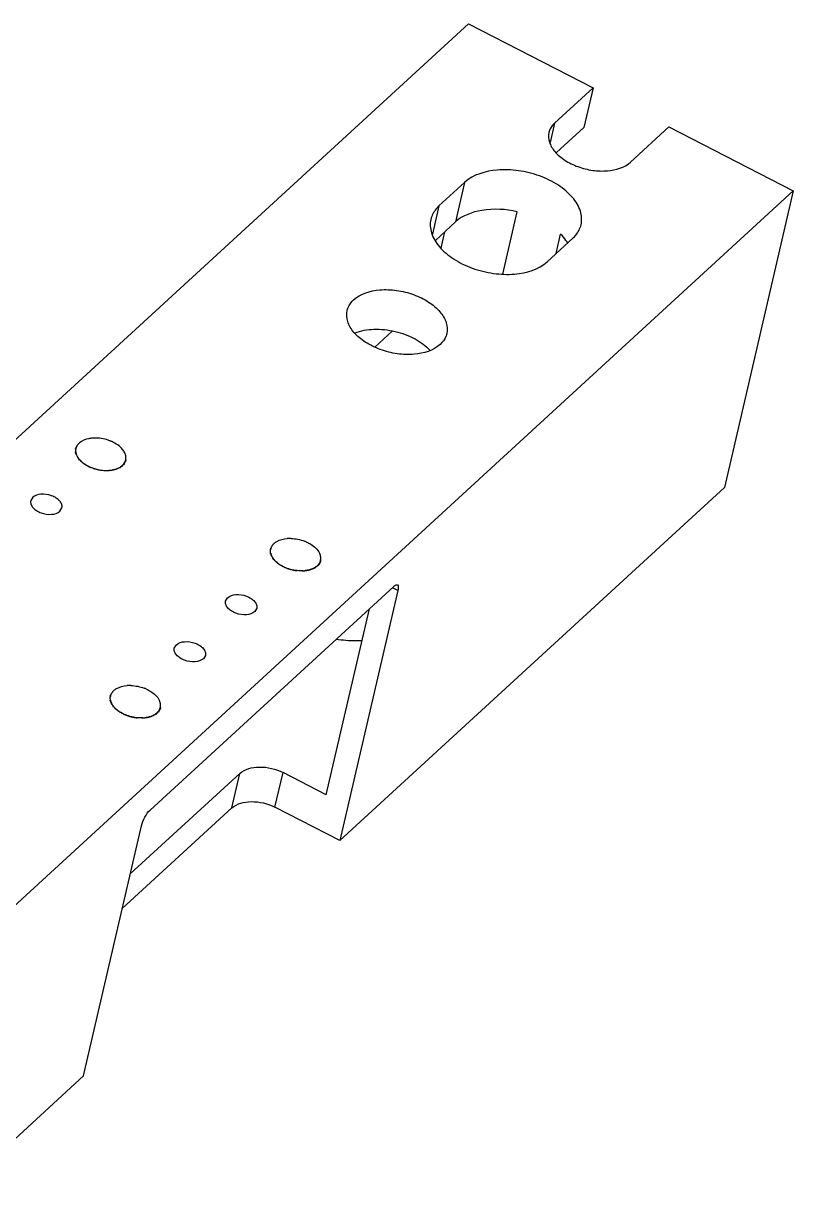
# Model space of a CAD drawing. Header units: millimetres. Extents: x 562 to 17351, y 2396 to 6995.
# Drawn here: x 9987 to 10047.2, y 3129.7 to 3222.2 of the extents above; entities that cross this region are included whole.
import ezdxf

# ---------------------------------------------------------------- set-up
doc = ezdxf.new("R2010")
doc.units = ezdxf.units.MM
doc.layers.add('02___PRT_ALL_AXES', color=7, linetype='Continuous')

msp = doc.modelspace()

# ---------------------------------------------------------------- linework, layer by layer
at = {"color": 7, "linetype": 'Continuous'}
for p, q in [((10021.768, 3222.2262), (9853.8259, 3068.0949)), ((10021.768, 3222.2262), (10031.5029, 3217.2104)), ((10031.5029, 3217.2104), (10028.4949, 3214.4498)), ((10031.5029, 3217.2104), (10030.7862, 3214.117)), ((10028.4949, 3214.4498), (10028.141, 3212.9221)), ((10030.7862, 3214.117), (10028.6308, 3212.1388)), ((10037.4284, 3214.1573), (10034.4205, 3211.3967)), ((10037.4284, 3214.1573), (10047.1633, 3209.1414)), ((10021.46, 3209.813), (10019.4547, 3207.9726)), ((10021.46, 3209.813), (10020.7433, 3206.7196)), ((10047.1633, 3209.1414), (9879.2211, 3055.01)), ((10047.1633, 3209.1414), (10041.7883, 3185.9408)), ((10019.4547, 3207.9726), (10018.943, 3205.7637)), ((10024.4495, 3202.6389), (10025.5802, 3207.5195)), ((10020.7433, 3206.7196), (10019.1691, 3205.2748)), ((10019.8889, 3205.9354), (10019.5974, 3204.6771)), ((10028.6121, 3204.2464), (10028.9662, 3205.7748)), ((10027.9198, 3203.611), (10029.9251, 3205.4514)), ((10014.4421, 3196.9402), (10015.7942, 3198.1811)), ((9991.0009, 3188.9647), (9991.0512, 3188.9627)), ((9991.0583, 3188.9988), (9991.0114, 3189.0181)), ((9991.0561, 3188.6764), (9991.0056, 3188.6881)), ((9991.018, 3188.6316), (9991.0645, 3188.6382)), ((9991.0687, 3188.6212), (9991.018, 3188.6316)), ((9991.0342, 3188.575), (9991.0797, 3188.5829)), ((9991.0851, 3188.5659), (9991.0342, 3188.575)), ((9991.2088, 3188.2379), (9991.2468, 3188.2538)), ((9991.2587, 3188.2373), (9991.2088, 3188.2379)), ((9991.2503, 3188.1832), (9991.2867, 3188.2004)), ((9991.2997, 3188.1841), (9991.2503, 3188.1832)), ((9991.2951, 3188.1292), (9991.3299, 3188.1476)), ((9991.3439, 3188.1315), (9991.2951, 3188.1292)), ((9994.9502, 3187.9334), (9994.8992, 3187.941)), ((9994.9063, 3187.956), (9994.9502, 3187.9334)), ((9994.972, 3187.9838), (9994.9211, 3187.9901)), ((9994.9271, 3188.0054), (9994.972, 3187.9838)), ((9994.9902, 3188.0353), (9994.9393, 3188.0402)), ((9994.9442, 3188.0558), (9994.9902, 3188.0353)), ((9995.0045, 3188.0878), (9994.9539, 3188.0912)), ((9994.9576, 3188.1071), (9995.0045, 3188.0878)), ((9991.629, 3187.8256), (9991.6531, 3187.8504)), ((9991.6723, 3187.8363), (9991.629, 3187.8256)), ((9991.6945, 3187.7793), (9991.7166, 3187.8051)), ((9991.7366, 3187.7914), (9991.6945, 3187.7793)), ((9991.7625, 3187.7345), (9991.7826, 3187.7611)), ((9991.8033, 3187.7479), (9991.7625, 3187.7345)), ((9992.2156, 3187.5011), (9992.2228, 3187.5318)), ((9992.247, 3187.5218), (9992.2156, 3187.5011)), ((9992.2972, 3187.4688), (9992.3022, 3187.5)), ((9992.3269, 3187.4906), (9992.2972, 3187.4688)), ((9992.3802, 3187.4386), (9992.383, 3187.4702)), ((9992.4081, 3187.4614), (9992.3802, 3187.4386)), ((9992.8977, 3187.3035), (9992.8872, 3187.3363)), ((9992.9135, 3187.3316), (9992.8977, 3187.3035)), ((9992.9856, 3187.289), (9992.973, 3187.3219)), ((9992.9994, 3187.3179), (9992.9856, 3187.289)), ((9993.0736, 3187.277), (9993.0588, 3187.3098)), ((9993.0852, 3187.3066), (9993.0736, 3187.277)), ((9993.5931, 3187.2565), (9993.5662, 3187.2876)), ((9993.5914, 3187.2888), (9993.5931, 3187.2565)), ((9993.6767, 3187.2617), (9993.6479, 3187.2923)), ((9993.6728, 3187.2942), (9993.6767, 3187.2617)), ((9993.7591, 3187.2694), (9993.7285, 3187.2994)), ((9993.753, 3187.3021), (9993.7591, 3187.2694)), ((9993.9194, 3187.2921), (9993.8853, 3187.3208)), ((9993.9089, 3187.3249), (9993.9194, 3187.2921)), ((9993.997, 3187.307), (9993.9613, 3187.335)), ((9993.9843, 3187.3398), (9993.997, 3187.307)), ((9994.0727, 3187.3243), (9994.0355, 3187.3515)), ((9994.0579, 3187.3571), (9994.0727, 3187.3243)), ((9994.1464, 3187.344), (9994.1077, 3187.3704)), ((9994.1295, 3187.3766), (9994.1464, 3187.344)), ((9994.2179, 3187.3659), (9994.1778, 3187.3914)), ((9994.1989, 3187.3984), (9994.2179, 3187.3659)), ((9994.2872, 3187.3901), (9994.2457, 3187.4147)), ((9994.2661, 3187.4223), (9994.2872, 3187.3901)), ((9994.354, 3187.4166), (9994.3113, 3187.4402)), ((9994.3309, 3187.4484), (9994.354, 3187.4166)), ((9994.4182, 3187.4452), (9994.3743, 3187.4678)), ((9994.3932, 3187.4767), (9994.4182, 3187.4452)), ((9994.4797, 3187.4759), (9994.4348, 3187.4974)), ((9994.4528, 3187.5069), (9994.4797, 3187.4759)), ((9994.5385, 3187.5086), (9994.4925, 3187.529)), ((9994.5097, 3187.5392), (9994.5385, 3187.5086)), ((9994.5943, 3187.5433), (9994.5474, 3187.5626)), ((9994.5637, 3187.5733), (9994.5943, 3187.5433)), ((9994.6471, 3187.58), (9994.5994, 3187.5981)), ((9994.6148, 3187.6094), (9994.6471, 3187.58)), ((9994.6968, 3187.6185), (9994.6484, 3187.6354)), ((9994.6628, 3187.6472), (9994.6968, 3187.6185)), ((9994.7433, 3187.6588), (9994.6942, 3187.6745)), ((9994.7077, 3187.6868), (9994.7433, 3187.6588)), ((9994.7865, 3187.7008), (9994.7368, 3187.7152)), ((9994.7493, 3187.728), (9994.7865, 3187.7008)), ((9994.8263, 3187.7444), (9994.7762, 3187.7575)), ((9994.7876, 3187.7708), (9994.8263, 3187.7444)), ((9994.8626, 3187.7896), (9994.8121, 3187.8013)), ((9994.8225, 3187.8151), (9994.8626, 3187.7896)), ((9994.8954, 3187.8362), (9994.8447, 3187.8466)), ((9994.854, 3187.8608), (9994.8954, 3187.8362)), ((9994.9246, 3187.8842), (9994.8737, 3187.8932)), ((9994.8819, 3187.9078), (9994.9246, 3187.8842)), ((10011.7091, 3158.3351), (10041.7883, 3185.9408)), ((10006.238, 3181.1138), (10006.2883, 3181.1118)), ((10006.2932, 3180.8255), (10006.2428, 3180.8372)), ((10006.2955, 3181.1479), (10006.2486, 3181.1672)), ((10006.2552, 3180.7807), (10006.3016, 3180.7873)), ((10006.3059, 3180.7703), (10006.2552, 3180.7807)), ((10006.2714, 3180.7241), (10006.3169, 3180.732)), ((10006.3223, 3180.715), (10006.2714, 3180.7241)), ((10006.446, 3180.387), (10006.4839, 3180.4029)), ((10006.4959, 3180.3864), (10006.446, 3180.387)), ((10006.4874, 3180.3323), (10006.5239, 3180.3495)), ((10006.5368, 3180.3332), (10006.4874, 3180.3323)), ((10006.5323, 3180.2783), (10006.5671, 3180.2967)), ((10006.581, 3180.2806), (10006.5323, 3180.2783)), ((10006.8662, 3179.9747), (10006.8902, 3179.9995)), ((10006.9095, 3179.9855), (10006.8662, 3179.9747)), ((10006.9317, 3179.9285), (10006.9537, 3179.9542)), ((10006.9738, 3179.9405), (10006.9317, 3179.9285)), ((10006.9997, 3179.8836), (10007.0197, 3179.9102)), ((10007.0405, 3179.897), (10006.9997, 3179.8836)), ((10007.4527, 3179.6502), (10007.4599, 3179.6809)), ((10007.4842, 3179.6709), (10007.4527, 3179.6502)), ((10007.5344, 3179.6179), (10007.5394, 3179.6491)), ((10007.5641, 3179.6397), (10007.5344, 3179.6179)), ((10007.6174, 3179.5877), (10007.6202, 3179.6193)), ((10007.6452, 3179.6105), (10007.6174, 3179.5877)), ((10009.6554, 3179.5943), (10009.6115, 3179.6169)), ((10009.6304, 3179.6258), (10009.6554, 3179.5943)), ((10009.7169, 3179.625), (10009.672, 3179.6465)), ((10009.69, 3179.656), (10009.7169, 3179.625)), ((10009.7756, 3179.6577), (10009.7297, 3179.6782)), ((10009.7469, 3179.6883), (10009.7756, 3179.6577)), ((10009.8315, 3179.6925), (10009.7846, 3179.7118)), ((10009.8009, 3179.7225), (10009.8315, 3179.6925)), ((10009.8843, 3179.7291), (10009.8366, 3179.7472)), ((10009.852, 3179.7585), (10009.8843, 3179.7291)), ((10009.934, 3179.7676), (10009.8856, 3179.7845)), ((10009.9, 3179.7964), (10009.934, 3179.7676)), ((10009.9805, 3179.8079), (10009.9314, 3179.8236)), ((10009.9448, 3179.8359), (10009.9805, 3179.8079)), ((10010.0236, 3179.8499), (10009.974, 3179.8643)), ((10009.9865, 3179.8771), (10010.0236, 3179.8499)), ((10010.0634, 3179.8935), (10010.0133, 3179.9066)), ((10010.0248, 3179.9199), (10010.0634, 3179.8935)), ((10010.0998, 3179.9387), (10010.0493, 3179.9504)), ((10010.0597, 3179.9642), (10010.0998, 3179.9387)), ((10010.1326, 3179.9853), (10010.0818, 3179.9957)), ((10010.0911, 3180.0099), (10010.1326, 3179.9853)), ((10010.1618, 3180.0333), (10010.1109, 3180.0423)), ((10010.1191, 3180.0569), (10010.1618, 3180.0333)), ((10010.1873, 3180.0825), (10010.1364, 3180.0902)), ((10010.1435, 3180.1051), (10010.1873, 3180.0825)), ((10010.2092, 3180.1329), (10010.1582, 3180.1392)), ((10010.1642, 3180.1545), (10010.2092, 3180.1329)), ((10010.2273, 3180.1844), (10010.1765, 3180.1893)), ((10010.1814, 3180.2049), (10010.2273, 3180.1844)), ((10010.2417, 3180.2369), (10010.1911, 3180.2403)), ((10010.1948, 3180.2562), (10010.2417, 3180.2369)), ((10008.1348, 3179.4526), (10008.1244, 3179.4854)), ((10008.1507, 3179.4807), (10008.1348, 3179.4526)), ((10008.2228, 3179.4382), (10008.2101, 3179.471)), ((10008.2365, 3179.467), (10008.2228, 3179.4382)), ((10008.3108, 3179.4262), (10008.296, 3179.4589)), ((10008.3224, 3179.4557), (10008.3108, 3179.4262)), ((10008.8303, 3179.4056), (10008.8033, 3179.4367)), ((10008.8286, 3179.4379), (10008.8303, 3179.4056)), ((10008.9139, 3179.4108), (10008.8851, 3179.4414)), ((10008.91, 3179.4433), (10008.9139, 3179.4108)), ((10008.9962, 3179.4185), (10008.9657, 3179.4485)), ((10008.9901, 3179.4512), (10008.9962, 3179.4185)), ((10009.1565, 3179.4412), (10009.1225, 3179.4699)), ((10009.146, 3179.474), (10009.1565, 3179.4412)), ((10009.2341, 3179.4561), (10009.1985, 3179.4841)), ((10009.2215, 3179.489), (10009.2341, 3179.4561)), ((10009.3099, 3179.4734), (10009.2727, 3179.5007)), ((10009.2951, 3179.5062), (10009.3099, 3179.4734)), ((10009.3836, 3179.4931), (10009.3449, 3179.5195)), ((10009.3667, 3179.5257), (10009.3836, 3179.4931)), ((10009.4551, 3179.515), (10009.415, 3179.5406)), ((10009.4361, 3179.5475), (10009.4551, 3179.515)), ((10009.5243, 3179.5393), (10009.4829, 3179.5638)), ((10009.5033, 3179.5714), (10009.5243, 3179.5393)), ((10009.5911, 3179.5657), (10009.5484, 3179.5893)), ((10009.5681, 3179.5975), (10009.5911, 3179.5657)), ((9996.8697, 3160.7307), (10015.9198, 3178.2143)), ((10016.242, 3177.901), (10011.7091, 3158.3351)), ((10016.242, 3177.901), (10015.8171, 3178.12)), ((10010.6431, 3161.9142), (10014.0143, 3176.4654)), ((9993.7051, 3169.6115), (9993.7553, 3169.6095)), ((9993.7625, 3169.6455), (9993.7156, 3169.6648)), ((9993.7602, 3169.3231), (9993.7098, 3169.3349)), ((9993.7222, 3169.2784), (9993.7686, 3169.2849)), ((9993.7729, 3169.268), (9993.7222, 3169.2784)), ((9993.7384, 3169.2217), (9993.7839, 3169.2297)), ((9993.7893, 3169.2127), (9993.7384, 3169.2217)), ((9993.913, 3168.8846), (9993.9509, 3168.9006)), ((9993.9629, 3168.8841), (9993.913, 3168.8846)), ((9993.9544, 3168.8299), (9993.9909, 3168.8471)), ((9994.0038, 3168.8308), (9993.9544, 3168.8299)), ((9993.9993, 3168.776), (9994.0341, 3168.7943)), ((9994.048, 3168.7783), (9993.9993, 3168.776)), ((9997.5581, 3168.5075), (9997.5996, 3168.4829)), ((9997.6288, 3168.5309), (9997.5779, 3168.54)), ((9997.5861, 3168.5545), (9997.6288, 3168.5309)), ((9997.6543, 3168.5802), (9997.6034, 3168.5878)), ((9997.6105, 3168.6028), (9997.6543, 3168.5802)), ((9997.6762, 3168.6306), (9997.6253, 3168.6368)), ((9997.6312, 3168.6521), (9997.6762, 3168.6306)), ((9997.6943, 3168.6821), (9997.6435, 3168.6869)), ((9997.6484, 3168.7025), (9997.6943, 3168.6821)), ((9997.7087, 3168.7346), (9997.6581, 3168.738)), ((9997.6618, 3168.7539), (9997.7087, 3168.7346)), ((9994.3332, 3168.4724), (9994.3572, 3168.4972)), ((9994.3765, 3168.4831), (9994.3332, 3168.4724)), ((9994.3987, 3168.4261), (9994.4208, 3168.4518)), ((9994.4408, 3168.4382), (9994.3987, 3168.4261)), ((9994.4667, 3168.3813), (9994.4867, 3168.4079)), ((9994.5075, 3168.3947), (9994.4667, 3168.3813)), ((9994.9197, 3168.1479), (9994.9269, 3168.1786)), ((9994.9512, 3168.1686), (9994.9197, 3168.1479)), ((9995.0014, 3168.1156), (9995.0064, 3168.1467)), ((9995.0311, 3168.1374), (9995.0014, 3168.1156)), ((9995.0844, 3168.0854), (9995.0872, 3168.1169)), ((9995.1122, 3168.1082), (9995.0844, 3168.0854)), ((9995.6018, 3167.9502), (9995.5914, 3167.9831)), ((9995.6177, 3167.9784), (9995.6018, 3167.9502)), ((9995.6898, 3167.9358), (9995.6771, 3167.9687)), ((9995.7035, 3167.9647), (9995.6898, 3167.9358)), ((9995.7778, 3167.9238), (9995.763, 3167.9566)), ((9995.7894, 3167.9533), (9995.7778, 3167.9238)), ((9996.2973, 3167.9033), (9996.2703, 3167.9343)), ((9996.2956, 3167.9355), (9996.2973, 3167.9033)), ((9996.3809, 3167.9085), (9996.3521, 3167.9391)), ((9996.377, 3167.941), (9996.3809, 3167.9085)), ((9996.4632, 3167.9162), (9996.4327, 3167.9462)), ((9996.4572, 3167.9488), (9996.4632, 3167.9162)), ((9996.6235, 3167.9388), (9996.5895, 3167.9676)), ((9996.613, 3167.9717), (9996.6235, 3167.9388)), ((9996.7011, 3167.9538), (9996.6655, 3167.9818)), ((9996.6885, 3167.9866), (9996.7011, 3167.9538)), ((9996.7769, 3167.9711), (9996.7397, 3167.9983)), ((9996.7621, 3168.0039), (9996.7769, 3167.9711)), ((9996.8506, 3167.9907), (9996.8119, 3168.0171)), ((9996.8337, 3168.0234), (9996.8506, 3167.9907)), ((9996.9221, 3168.0127), (9996.882, 3168.0382)), ((9996.9031, 3168.0451), (9996.9221, 3168.0127)), ((9996.9913, 3168.0369), (9996.9499, 3168.0615)), ((9996.9703, 3168.0691), (9996.9913, 3168.0369)), ((9997.0581, 3168.0633), (9997.0154, 3168.087)), ((9997.0351, 3168.0952), (9997.0581, 3168.0633)), ((9997.1224, 3168.0919), (9997.0785, 3168.1145)), ((9997.0974, 3168.1234), (9997.1224, 3168.0919)), ((9997.1839, 3168.1226), (9997.139, 3168.1442)), ((9997.157, 3168.1537), (9997.1839, 3168.1226)), ((9997.2427, 3168.1554), (9997.1967, 3168.1758)), ((9997.2139, 3168.1859), (9997.2427, 3168.1554)), ((9997.2985, 3168.1901), (9997.2516, 3168.2094)), ((9997.2679, 3168.2201), (9997.2985, 3168.1901)), ((9997.3513, 3168.2268), (9997.3036, 3168.2449)), ((9997.319, 3168.2562), (9997.3513, 3168.2268)), ((9997.401, 3168.2653), (9997.3526, 3168.2822)), ((9997.367, 3168.294), (9997.401, 3168.2653)), ((9997.4475, 3168.3056), (9997.3984, 3168.3212)), ((9997.4118, 3168.3336), (9997.4475, 3168.3056)), ((9997.4907, 3168.3476), (9997.441, 3168.362)), ((9997.4535, 3168.3748), (9997.4907, 3168.3476)), ((9997.5304, 3168.3912), (9997.4803, 3168.4043)), ((9997.4918, 3168.4176), (9997.5304, 3168.3912)), ((9997.5668, 3168.4363), (9997.5163, 3168.4481)), ((9997.5267, 3168.4619), (9997.5668, 3168.4363)), ((9997.5996, 3168.4829), (9997.5488, 3168.4934)), ((9995.3172, 3155.7335), (10003.8875, 3163.599)), ((10003.2604, 3160.8923), (10003.8875, 3163.599)), ((10006.63, 3160.9521), (10007.2571, 3163.6588)), ((10010.6431, 3161.9142), (10007.2571, 3163.6588)), ((9994.6901, 3153.0268), (10003.2604, 3160.8923)), ((10011.7091, 3158.3351), (10006.63, 3160.9521)), ((9991.6563, 3139.9314), (9996.1892, 3159.4973)), ((9921.4715, 3075.5183), (9991.6563, 3139.9314))]:
    msp.add_line(p, q, dxfattribs=at)
for centre, radius, start, end in [((9991.7811, 3188.8372), 0.7406, 167.399075, 170.24393), ((9991.9298, 3188.8484), 0.8905, 191.138804, 193.654798), ((9991.9787, 3188.8608), 0.941, 194.752079, 197.177298), ((9992.0337, 3188.8784), 0.9987, 198.23312, 200.563999), ((9992.0942, 3188.9017), 1.0636, 201.577314, 203.812467), ((9992.1596, 3188.9313), 1.1354, 204.783124, 206.923004), ((9992.2294, 3188.9674), 1.2139, 207.851589, 209.898131), ((9992.3027, 3189.0104), 1.2989, 210.785807, 212.742088), ((9992.3789, 3189.0602), 1.3899, 213.590453, 215.460383), ((9992.4571, 3189.1167), 1.4865, 216.271339, 218.0594), ((9992.5366, 3189.1799), 1.588, 218.835045, 220.546069), ((9992.6166, 3189.2492), 1.6938, 221.288613, 222.927614), ((9992.6962, 3189.3241), 1.8032, 223.639311, 225.211348), ((9992.7747, 3189.4042), 1.9153, 225.894446, 227.404528), ((9992.8513, 3189.4885), 2.0292, 228.061232, 229.514246), ((9994.1938, 3188.286), 0.7852, 331.202611, 333.938748), ((9994.2136, 3188.2765), 0.7632, 335.1671, 337.955513), ((9994.2273, 3188.2711), 0.7485, 339.203871, 342.028774), ((9994.2345, 3188.2688), 0.741, 343.289671, 346.133676), ((9994.2348, 3188.2687), 0.7406, 347.399075, 350.24393), ((9992.9254, 3189.5762), 2.144, 230.146696, 231.547362), ((9992.9963, 3189.6664), 2.2587, 232.157612, 233.510455), ((9993.0633, 3189.7579), 2.3722, 234.100469, 235.409805), ((9993.126, 3189.8499), 2.4835, 235.981451, 237.251379), ((9993.184, 3189.9409), 2.5914, 237.806431, 239.040842), ((9993.2369, 3190.03), 2.695, 239.580978, 240.78356), ((9993.2844, 3190.1158), 2.7931, 241.310374, 242.484625), ((9993.3264, 3190.1973), 2.8848, 242.999629, 244.148872), ((9993.3628, 3190.2732), 2.969, 244.653502, 245.780902), ((9993.3937, 3190.3426), 3.0449, 246.276529, 247.385111), ((9993.4191, 3190.4043), 3.1117, 247.873046, 248.965709), ((9993.4393, 3190.4575), 3.1686, 249.447214, 250.526752), ((9993.4546, 3190.5014), 3.2151, 251.003046, 252.072166), ((9993.4654, 3190.5351), 3.2505, 252.54443, 253.605769), ((9993.4721, 3190.5582), 3.2745, 254.075161, 255.131303), ((9993.4753, 3190.5701), 3.2868, 255.598958, 256.652453), ((9993.4754, 3190.5706), 3.2874, 257.119496, 258.172873), ((9993.4732, 3190.5596), 3.2761, 258.640425, 259.696217), ((9993.4692, 3190.537), 3.2532, 260.165401, 261.226152), ((9993.4641, 3190.503), 3.2188, 261.698104, 262.766396), ((9993.4586, 3190.4579), 3.1734, 263.242269, 264.320733), ((9993.4467, 3190.0869), 2.8019, 271.272555, 272.444362), ((9993.4513, 3189.9894), 2.7043, 272.970024, 274.169848), ((9993.4593, 3189.8866), 2.6012, 274.70869, 275.940012), ((9993.471, 3189.7797), 2.4936, 276.493618, 277.760109), ((9993.4865, 3189.6698), 2.3826, 278.330151, 279.635682), ((9993.5061, 3189.5581), 2.2692, 280.223924, 281.572575), ((9993.5297, 3189.446), 2.1546, 282.180877, 283.576944), ((9993.5573, 3189.3345), 2.0398, 284.20726, 285.655248), ((9993.5887, 3189.2248), 1.9257, 286.309626, 287.814239), ((9993.6237, 3189.1181), 1.8134, 288.49481, 290.060922), ((9993.662, 3189.0154), 1.7038, 290.769886, 292.402496), ((9993.7031, 3188.9175), 1.5976, 293.142098, 294.846265), ((9993.7465, 3188.8253), 1.4956, 295.618761, 297.399507), ((9993.7918, 3188.7394), 1.3986, 298.207114, 300.069294), ((9993.8382, 3188.6606), 1.3071, 300.914125, 302.862262), ((9993.8852, 3188.589), 1.2215, 303.746239, 305.784308), ((9993.932, 3188.5252), 1.1424, 306.709061, 308.840227), ((9993.9675, 3188.4814), 1.0859, 309.814239, 310.549037), ((9993.9831, 3188.4632), 1.0619, 310.546304, 312.037963), ((9994.0221, 3188.4209), 1.0044, 313.042657, 315.36473), ((9994.064, 3188.3802), 0.946, 316.416659, 318.833285), ((9994.1028, 3188.3469), 0.8949, 319.926811, 322.434642), ((9994.1378, 3188.3205), 0.851, 323.567776, 326.161021), ((9994.1683, 3188.3004), 0.8145, 327.33063, 330.000868), ((10007.0183, 3180.9863), 0.7406, 167.399075, 170.24393), ((10007.167, 3180.9975), 0.8905, 191.138804, 193.654798), ((10007.2159, 3181.0099), 0.941, 194.752079, 197.177298), ((10007.2709, 3181.0275), 0.9987, 198.23312, 200.563999), ((10007.3314, 3181.0508), 1.0636, 201.577314, 203.812467), ((10007.3968, 3181.0804), 1.1354, 204.783124, 206.923004), ((10007.4665, 3181.1166), 1.2139, 207.851589, 209.898131), ((10007.5399, 3181.1595), 1.2989, 210.785807, 212.742088), ((10007.6161, 3181.2093), 1.3899, 213.590453, 215.460383), ((10007.6943, 3181.2658), 1.4865, 216.271339, 218.0594), ((10007.7738, 3181.329), 1.588, 218.835045, 220.546069), ((10007.8537, 3181.3983), 1.6938, 221.288613, 222.927614), ((10007.9334, 3181.4732), 1.8032, 223.639311, 225.211348), ((10008.0119, 3181.5533), 1.9153, 225.894446, 227.404528), ((10008.0885, 3181.6376), 2.0292, 228.061232, 229.514246), ((10008.1626, 3181.7253), 2.144, 230.146696, 231.547362), ((10008.2334, 3181.8155), 2.2587, 232.157612, 233.510455), ((10008.3005, 3181.9071), 2.3722, 234.100469, 235.409805), ((10008.3632, 3181.999), 2.4835, 235.981451, 237.251379), ((10008.4212, 3182.09), 2.5914, 237.806431, 239.040842), ((10008.474, 3182.1791), 2.695, 239.580978, 240.78356), ((10008.5215, 3182.2649), 2.7931, 241.310374, 242.484625), ((10008.5635, 3182.3464), 2.8848, 242.999629, 244.148872), ((10008.6, 3182.4223), 2.969, 244.653502, 245.780902), ((10008.6308, 3182.4917), 3.0449, 246.276529, 247.385111), ((10008.6563, 3182.5534), 3.1117, 247.873046, 248.965709), ((10008.6765, 3182.6066), 3.1686, 249.447214, 250.526752), ((10008.6918, 3182.6505), 3.2151, 251.003046, 252.072166), ((10008.9402, 3181.0666), 1.5976, 293.142098, 294.846265), ((10008.9837, 3180.9744), 1.4956, 295.618761, 297.399507), ((10009.0289, 3180.8885), 1.3986, 298.207114, 300.069294), ((10009.0754, 3180.8097), 1.3071, 300.914125, 302.862262), ((10009.1223, 3180.7382), 1.2215, 303.746239, 305.784308), ((10009.1691, 3180.6743), 1.1424, 306.709061, 308.840227), ((10009.2047, 3180.6305), 1.0859, 309.814239, 310.549037), ((10009.2203, 3180.6123), 1.0619, 310.546304, 312.037963), ((10009.2593, 3180.57), 1.0044, 313.042657, 315.36473), ((10009.3012, 3180.5293), 0.946, 316.416659, 318.833285), ((10009.34, 3180.496), 0.8949, 319.926811, 322.434642), ((10009.375, 3180.4696), 0.851, 323.567776, 326.161021), ((10009.4055, 3180.4495), 0.8145, 327.33063, 330.000868), ((10009.431, 3180.4351), 0.7852, 331.202611, 333.938748), ((10009.4508, 3180.4256), 0.7632, 335.1671, 337.955513), ((10009.4645, 3180.4202), 0.7485, 339.203871, 342.028774), ((10009.4717, 3180.4179), 0.741, 343.289671, 346.133676), ((10009.472, 3180.4178), 0.7406, 347.399075, 350.24393), ((10008.7026, 3182.6842), 3.2505, 252.54443, 253.605769), ((10008.7093, 3182.7073), 3.2745, 254.075161, 255.131303), ((10008.7124, 3182.7192), 3.2868, 255.598958, 256.652453), ((10008.7126, 3182.7197), 3.2874, 257.119496, 258.172873), ((10008.7103, 3182.7087), 3.2761, 258.640425, 259.696217), ((10008.7064, 3182.6861), 3.2532, 260.165401, 261.226152), ((10008.7013, 3182.6521), 3.2188, 261.698104, 262.766396), ((10008.6958, 3182.607), 3.1734, 263.242269, 264.320733), ((10008.6838, 3182.236), 2.8019, 271.272555, 272.444362), ((10008.6885, 3182.1385), 2.7043, 272.970024, 274.169848), ((10008.6965, 3182.0357), 2.6012, 274.70869, 275.940012), ((10008.7081, 3181.9288), 2.4936, 276.493618, 277.760109), ((10008.7237, 3181.8189), 2.3826, 278.330151, 279.635682), ((10008.7433, 3181.7072), 2.2692, 280.223924, 281.572575), ((10008.7669, 3181.5951), 2.1546, 282.180877, 283.576944), ((10008.7944, 3181.4836), 2.0398, 284.20726, 285.655248), ((10008.8259, 3181.374), 1.9257, 286.309626, 287.814239), ((10008.8609, 3181.2672), 1.8134, 288.49481, 290.060922), ((10008.8991, 3181.1645), 1.7038, 290.769886, 292.402496), ((9994.4853, 3169.484), 0.7406, 167.399075, 170.24393), ((9994.634, 3169.4952), 0.8905, 191.138804, 193.654798), ((9994.6829, 3169.5076), 0.941, 194.752079, 197.177298), ((9994.7379, 3169.5252), 0.9987, 198.23312, 200.563999), ((9994.7984, 3169.5485), 1.0636, 201.577314, 203.812467), ((9994.8638, 3169.5781), 1.1354, 204.783124, 206.923004), ((9994.9335, 3169.6142), 1.2139, 207.851589, 209.898131), ((9995.0069, 3169.6571), 1.2989, 210.785807, 212.742088), ((9995.0831, 3169.7069), 1.3899, 213.590453, 215.460383), ((9995.1613, 3169.7635), 1.4865, 216.271339, 218.0594), ((9995.2408, 3169.8266), 1.588, 218.835045, 220.546069), ((9995.3208, 3169.8959), 1.6938, 221.288613, 222.927614), ((9995.4004, 3169.9709), 1.8032, 223.639311, 225.211348), ((9995.4789, 3170.0509), 1.9153, 225.894446, 227.404528), ((9995.5555, 3170.1352), 2.0292, 228.061232, 229.514246), ((9995.6296, 3170.2229), 2.144, 230.146696, 231.547362), ((9995.7004, 3170.3131), 2.2587, 232.157612, 233.510455), ((9996.8725, 3168.9472), 0.8145, 327.33063, 330.000868), ((9996.898, 3168.9328), 0.7852, 331.202611, 333.938748), ((9996.9178, 3168.9233), 0.7632, 335.1671, 337.955513), ((9996.9315, 3168.9179), 0.7485, 339.203871, 342.028774), ((9996.9387, 3168.9156), 0.741, 343.289671, 346.133676), ((9996.939, 3168.9155), 0.7406, 347.399075, 350.24393), ((9995.7675, 3170.4047), 2.3722, 234.100469, 235.409805), ((9995.8302, 3170.4966), 2.4835, 235.981451, 237.251379), ((9995.8882, 3170.5877), 2.5914, 237.806431, 239.040842), ((9995.941, 3170.6767), 2.695, 239.580978, 240.78356), ((9995.9885, 3170.7626), 2.7931, 241.310374, 242.484625), ((9996.0305, 3170.844), 2.8848, 242.999629, 244.148872), ((9996.067, 3170.92), 2.969, 244.653502, 245.780902), ((9996.0978, 3170.9894), 3.0449, 246.276529, 247.385111), ((9996.1233, 3171.0511), 3.1117, 247.873046, 248.965709), ((9996.1435, 3171.1043), 3.1686, 249.447214, 250.526752), ((9996.1588, 3171.1481), 3.2151, 251.003046, 252.072166), ((9996.1696, 3171.1819), 3.2505, 252.54443, 253.605769), ((9996.1763, 3171.2049), 3.2745, 254.075161, 255.131303), ((9996.1794, 3171.2169), 3.2868, 255.598958, 256.652453), ((9996.1796, 3171.2174), 3.2874, 257.119496, 258.172873), ((9996.1773, 3171.2064), 3.2761, 258.640425, 259.696217), ((9996.1734, 3171.1838), 3.2532, 260.165401, 261.226152), ((9996.1683, 3171.1498), 3.2188, 261.698104, 262.766396), ((9996.1628, 3171.1047), 3.1734, 263.242269, 264.320733), ((9996.1508, 3170.7336), 2.8019, 271.272555, 272.444362), ((9996.1555, 3170.6362), 2.7043, 272.970024, 274.169848), ((9996.1635, 3170.5334), 2.6012, 274.70869, 275.940012), ((9996.1751, 3170.4264), 2.4936, 276.493618, 277.760109), ((9996.1907, 3170.3165), 2.3826, 278.330151, 279.635682), ((9996.2103, 3170.2049), 2.2692, 280.223924, 281.572575), ((9996.2339, 3170.0927), 2.1546, 282.180877, 283.576944), ((9996.2614, 3169.9813), 2.0398, 284.20726, 285.655248), ((9996.2929, 3169.8716), 1.9257, 286.309626, 287.814239), ((9996.3279, 3169.7649), 1.8134, 288.49481, 290.060922), ((9996.3661, 3169.6621), 1.7038, 290.769886, 292.402496), ((9996.4072, 3169.5642), 1.5976, 293.142098, 294.846265), ((9996.4507, 3169.472), 1.4956, 295.618761, 297.399507), ((9996.4959, 3169.3862), 1.3986, 298.207114, 300.069294), ((9996.5424, 3169.3073), 1.3071, 300.914125, 302.862262), ((9996.5893, 3169.2358), 1.2215, 303.746239, 305.784308), ((9996.6361, 3169.172), 1.1424, 306.709061, 308.840227), ((9996.6717, 3169.1281), 1.0859, 309.814239, 310.549037), ((9996.6873, 3169.1099), 1.0619, 310.546304, 312.037963), ((9996.7263, 3169.0676), 1.0044, 313.042657, 315.36473), ((9996.7682, 3169.027), 0.946, 316.416659, 318.833285), ((9996.807, 3168.9937), 0.8949, 319.926811, 322.434642), ((9996.842, 3168.9673), 0.851, 323.567776, 326.161021)]:
    msp.add_arc(centre, radius, start, end, dxfattribs=at)
for points, knots in [([(10028.4949, 3214.4498), (10028.4387, 3214.3982), (10028.2379, 3214.1896), (10028.0961, 3213.921), (10028.048, 3213.7132)], [0, 0, 0, 0, 0.2635534, 1, 1, 1, 1]), ([(10028.048, 3213.7132), (10027.992, 3213.4713), (10028.035, 3212.9056), (10028.5142, 3212.1447), (10029.3023, 3211.4925), (10030.3193, 3211.0009), (10031.4636, 3210.719), (10032.8762, 3210.6627), (10033.9521, 3210.9668), (10034.4205, 3211.3967)], [0, 0, 0, 0, 0.0926703, 0.2002178, 0.3273767, 0.4699002, 0.6186224, 0.7627355, 1, 1, 1, 1]), ([(10030.5635, 3206.5037), (10030.6436, 3206.8493), (10030.5821, 3207.6574), (10029.8976, 3208.7445), (10028.7717, 3209.6762), (10027.3188, 3210.3785), (10025.6842, 3210.7811), (10023.6662, 3210.8615), (10022.1292, 3210.4271), (10021.46, 3209.813)], [0, 0, 0, 0, 0.0926728, 0.2002185, 0.3273771, 0.4699023, 0.618625, 0.7627364, 1, 1, 1, 1]), ([(10019.4547, 3207.9726), (10019.3743, 3207.8988), (10019.0873, 3207.6009), (10018.885, 3207.2171), (10018.8163, 3206.9203)], [0, 0, 0, 0, 0.2636991, 1, 1, 1, 1]), ([(10025.5802, 3207.5195), (10024.6771, 3207.719), (10022.9785, 3207.8282), (10021.2967, 3207.2275), (10020.7433, 3206.7196)], [0, 0, 0, 0, 0.5518144, 1, 1, 1, 1]), ([(10018.8163, 3206.9203), (10018.7362, 3206.5747), (10018.7977, 3205.7666), (10019.4822, 3204.6795), (10020.6081, 3203.7477), (10022.061, 3203.0455), (10023.6956, 3202.6429), (10025.7137, 3202.5625), (10027.2506, 3202.9968), (10027.9198, 3203.611)], [0, 0, 0, 0, 0.0926728, 0.2002185, 0.3273771, 0.4699023, 0.618625, 0.7627364, 1, 1, 1, 1]), ([(10029.9251, 3205.4514), (10030.0055, 3205.5251), (10030.2925, 3205.8231), (10030.4948, 3206.2069), (10030.5635, 3206.5037)], [0, 0, 0, 0, 0.2636991, 1, 1, 1, 1]), ([(10029.4966, 3205.1099), (10029.4606, 3205.1678), (10029.3031, 3205.404), (10029.1176, 3205.6212), (10028.9662, 3205.7748)], [0, 0, 0, 0, 0.2400781, 1, 1, 1, 1]), ([(10015.9198, 3178.2143), (10015.9462, 3178.2385), (10016.0207, 3178.3013), (10016.139, 3178.3605), (10016.1987, 3178.3299)], [0, 0, 0, 0, 0.3478604, 1, 1, 1, 1]), ([(10016.1987, 3178.3299), (10016.2463, 3178.3054), (10016.2942, 3178.1337), (10016.2636, 3177.9941), (10016.242, 3177.901)], [0, 0, 0, 0, 0.3592392, 1, 1, 1, 1]), ([(10003.8875, 3163.599), (10004.2768, 3163.9563), (10005.5307, 3164.2342), (10006.6901, 3163.951), (10007.2571, 3163.6588)], [0, 0, 0, 0, 0.4530683, 1, 1, 1, 1]), ([(10003.2604, 3160.8923), (10003.6497, 3161.2495), (10004.9036, 3161.5274), (10006.0631, 3161.2442), (10006.63, 3160.9521)], [0, 0, 0, 0, 0.4530683, 1, 1, 1, 1]), ([(9996.1892, 3159.4973), (9996.2445, 3159.7358), (9996.4368, 3160.1729), (9996.7013, 3160.5762), (9996.8697, 3160.7307)], [0, 0, 0, 0, 0.5171676, 1, 1, 1, 1])]:
    msp.add_open_spline(points, degree=3, knots=knots, dxfattribs=at)
at = {"layer": '02___PRT_ALL_AXES', "color": 7, "linetype": 'Continuous'}
for p, q in [((9987.6886, 3185.1873), (9987.529, 3184.9243)), ((9989.8049, 3184.0969), (9989.9645, 3184.36)), ((10002.7662, 3177.0734), (10002.9258, 3177.3365)), ((10005.2017, 3176.5091), (10005.042, 3176.2461)), ((9998.7556, 3173.3926), (9998.9152, 3173.6557)), ((10001.1911, 3172.8284), (10001.0315, 3172.5653))]:
    msp.add_line(p, q, dxfattribs=at)
for centre, radius, start, end in [((9992.571, 3186.9864), 2.8345, 88.139416, 94.359737), ((9991.7774, 3188.838), 0.7369, 166.953672, 169.873611), ((9991.7751, 3188.8385), 0.7345, 162.618725, 166.951884), ((9991.7838, 3188.8357), 0.7436, 158.583901, 162.608721), ((9991.8075, 3188.8262), 0.7692, 153.257998, 158.571244), ((9991.9925, 3188.6868), 1.0022, 132.540839, 134.286562), ((9992.0159, 3188.6613), 1.0368, 130.773504, 132.538422), ((9992.6048, 3186.723), 3.0888, 67.486361, 69.206455), ((9992.6254, 3186.7724), 3.0353, 65.801549, 67.486994), ((9991.9611, 3188.8564), 0.9228, 194.221505, 196.13763), ((9992.4322, 3189.0973), 1.4549, 215.122647, 217.974513), ((9992.5017, 3189.1513), 1.5429, 217.968207, 219.927072), ((9993.883, 3188.187), 1.1058, 22.722811, 25.944733), ((9993.9586, 3188.2185), 1.0239, 18.489572, 22.733532), ((9994.234, 3188.2696), 0.7416, 339.385514, 342.612151), ((9994.0194, 3188.2392), 0.9597, 16.14065, 18.467164), ((9994.0548, 3188.2495), 0.9228, 14.221505, 16.13763), ((9994.2408, 3188.2674), 0.7345, 342.618725, 346.951884), ((9994.0929, 3188.2589), 0.8836, 10.227, 14.232788), ((9994.2383, 3188.2679), 0.7371, 346.953904, 350.094434), ((9994.1339, 3188.2664), 0.8419, 6.270826, 10.223075), ((9994.2326, 3188.2689), 0.7429, 350.094563, 352.760505), ((9994.2077, 3188.2714), 0.7679, 352.813558, 2.243749), ((9994.1679, 3188.2702), 0.8077, 2.218181, 6.267879), ((9993.0436, 3189.7296), 2.3377, 233.367248, 235.424058), ((9993.1025, 3189.8149), 2.4413, 235.422505, 237.051373), ((9993.4541, 3189.9557), 2.6704, 273.023597, 274.708857), ((9993.4624, 3189.8547), 2.5691, 274.708994, 276.577482), ((9993.6367, 3189.08), 1.7731, 288.65159, 290.813927), ((9993.6722, 3188.9865), 1.6731, 290.813392, 293.342789), ((9993.9938, 3188.4515), 1.0461, 310.03823, 312.532108), ((10007.1463, 3180.9124), 0.8889, 140.173623, 144.012501), ((10007.1925, 3180.8733), 0.9495, 134.251678, 140.146153), ((10007.2297, 3180.836), 1.0022, 132.540839, 134.286562), ((10007.2531, 3180.8104), 1.0368, 130.773504, 132.538422), ((10007.8082, 3179.1355), 2.8345, 88.139416, 94.359737), ((10007.842, 3178.8721), 3.0888, 67.486361, 69.206455), ((10007.8625, 3178.9215), 3.0353, 65.801549, 67.486994), ((10007.0146, 3180.9871), 0.7369, 166.953672, 169.873611), ((10007.0123, 3180.9876), 0.7345, 162.618725, 166.951884), ((10007.1983, 3181.0055), 0.9228, 194.221505, 196.13763), ((10007.0209, 3180.9848), 0.7436, 158.583901, 162.608721), ((10007.0446, 3180.9753), 0.7692, 153.257998, 158.571244), ((10007.0785, 3180.9581), 0.8071, 147.92593, 153.250407), ((10007.1132, 3180.9365), 0.848, 144.014453, 147.932803), ((10009.1202, 3180.3361), 1.1058, 22.722811, 25.944733), ((10009.1958, 3180.3676), 1.0239, 18.489572, 22.733532), ((10009.2722, 3180.3932), 0.9434, 14.244447, 18.485662), ((10009.33, 3180.408), 0.8836, 10.227, 14.232788), ((10009.3711, 3180.4155), 0.8419, 6.270826, 10.223075), ((10007.676, 3181.2513), 1.4631, 215.128452, 218.457928), ((10007.7467, 3181.3069), 1.553, 218.442342, 219.923399), ((10008.2808, 3181.8787), 2.3377, 233.367248, 235.424058), ((10008.3396, 3181.964), 2.4413, 235.422505, 237.051373), ((10009.231, 3180.6006), 1.0461, 310.03823, 312.532108), ((10009.4712, 3180.4187), 0.7416, 339.385514, 342.612151), ((10009.478, 3180.4165), 0.7345, 342.618725, 346.951884), ((10009.4755, 3180.417), 0.7371, 346.953904, 350.094434), ((10009.4698, 3180.418), 0.7429, 350.094563, 352.760505), ((10009.4448, 3180.4205), 0.7679, 352.813558, 2.243749), ((10009.4051, 3180.4193), 0.8077, 2.218181, 6.267879), ((10008.6913, 3182.1048), 2.6704, 273.023597, 274.708857), ((10008.6996, 3182.0038), 2.5691, 274.708994, 276.577482), ((10008.8738, 3181.2291), 1.7731, 288.65159, 290.813927), ((10008.9094, 3181.1356), 1.6731, 290.813392, 293.342789), ((9995.2752, 3167.6332), 2.8345, 88.139416, 94.359737), ((9994.4816, 3169.4848), 0.7369, 166.953672, 169.873611), ((9994.4793, 3169.4853), 0.7345, 162.618725, 166.951884), ((9994.4879, 3169.4824), 0.7436, 158.583901, 162.608721), ((9994.5116, 3169.473), 0.7692, 153.257998, 158.571244), ((9994.5455, 3169.4558), 0.8071, 147.92593, 153.250407), ((9994.5802, 3169.4341), 0.848, 144.014453, 147.932803), ((9994.6133, 3169.4101), 0.8889, 140.173623, 144.012501), ((9994.6595, 3169.3709), 0.9495, 134.251678, 140.146153), ((9994.6967, 3169.3336), 1.0022, 132.540839, 134.286562), ((9994.7201, 3169.3081), 1.0368, 130.773504, 132.538422), ((9995.309, 3167.3698), 3.0888, 67.486361, 69.206455), ((9995.3295, 3167.4192), 3.0353, 65.801549, 67.486994), ((9994.6653, 3169.5032), 0.9228, 194.221505, 196.13763), ((9995.143, 3169.7489), 1.4631, 215.128452, 218.457928), ((9995.2137, 3169.8045), 1.553, 218.442342, 219.923399), ((9996.5872, 3168.8338), 1.1058, 22.722811, 25.944733), ((9996.6628, 3168.8652), 1.0239, 18.489572, 22.733532), ((9996.9382, 3168.9164), 0.7416, 339.385514, 342.612151), ((9996.7392, 3168.8908), 0.9434, 14.244447, 18.485662), ((9996.945, 3168.9141), 0.7345, 342.618725, 346.951884), ((9996.797, 3168.9057), 0.8836, 10.227, 14.232788), ((9996.9425, 3168.9147), 0.7371, 346.953904, 350.094434), ((9996.8381, 3168.9132), 0.8419, 6.270826, 10.223075), ((9996.9368, 3168.9157), 0.7429, 350.094563, 352.760505), ((9996.9118, 3168.9181), 0.7679, 352.813558, 2.243749), ((9996.8721, 3168.9169), 0.8077, 2.218181, 6.267879), ((9995.7478, 3170.3764), 2.3377, 233.367248, 235.424058), ((9995.8067, 3170.4616), 2.4413, 235.422505, 237.051373), ((9996.1583, 3170.6024), 2.6704, 273.023597, 274.708857), ((9996.1666, 3170.5015), 2.5691, 274.708994, 276.577482), ((9996.3408, 3169.7267), 1.7731, 288.65159, 290.813927), ((9996.3764, 3169.6333), 1.6731, 290.813392, 293.342789), ((9996.698, 3169.0982), 1.0461, 310.03823, 312.532108)]:
    msp.add_arc(centre, radius, start, end, dxfattribs=at)
for points, knots in [([(10012.7814, 3200.635), (10013.3168, 3201.1264), (10014.5463, 3201.4739), (10016.1608, 3201.4095), (10017.4685, 3201.0874), (10018.6308, 3200.5256), (10019.5315, 3199.7802), (10020.0791, 3198.9105), (10020.1283, 3198.2641), (10020.0643, 3197.9876)], [0, 0, 0, 0, 0.2372641, 0.3813771, 0.5300994, 0.6726229, 0.7997819, 0.9073295, 1, 1, 1, 1]), ([(10012.2707, 3199.7932), (10012.2887, 3199.8713), (10012.3896, 3200.188), (10012.5965, 3200.4653), (10012.7814, 3200.635)], [0, 0, 0, 0, 0.2421481, 1, 1, 1, 1]), ([(10019.5535, 3197.1458), (10019.0181, 3196.6544), (10017.7886, 3196.3069), (10016.1741, 3196.3713), (10014.8665, 3196.6934), (10013.7042, 3197.2552), (10012.8035, 3198.0006), (10012.2558, 3198.8703), (10012.2066, 3199.5167), (10012.2707, 3199.7932)], [0, 0, 0, 0, 0.2372645, 0.3813776, 0.5300998, 0.6726233, 0.7997822, 0.9073297, 1, 1, 1, 1]), ([(10012.8929, 3198.0421), (10013.3563, 3198.225), (10014.4202, 3198.4043), (10016.0374, 3198.2286), (10017.5614, 3197.6657), (10018.4301, 3197.0307), (10018.7604, 3196.6607)], [0, 0, 0, 0, 0.236425, 0.500745, 0.764645, 1, 1, 1, 1]), ([(10020.0643, 3197.9876), (10020.0462, 3197.9095), (10019.9454, 3197.5928), (10019.7384, 3197.3155), (10019.5535, 3197.1458)], [0, 0, 0, 0, 0.2421483, 1, 1, 1, 1]), ([(9992.3555, 3189.8127), (9992.2541, 3189.8048), (9991.8955, 3189.7564), (9991.5368, 3189.6173), (9991.3388, 3189.4465)], [0, 0, 0, 0, 0.2800492, 1, 1, 1, 1]), ([(9994.8774, 3188.6708), (9994.8344, 3188.7593), (9994.5855, 3189.1377), (9994.1894, 3189.3973), (9993.8695, 3189.541)], [0, 0, 0, 0, 0.2191289, 1, 1, 1, 1]), ([(9991.0746, 3188.5999), (9991.083, 3188.571), (9991.124, 3188.4511), (9991.1868, 3188.3392), (9991.2422, 3188.2603)], [0, 0, 0, 0, 0.2379656, 1, 1, 1, 1]), ([(9991.3185, 3188.1611), (9991.3416, 3188.1335), (9991.4421, 3188.0213), (9991.5568, 3187.9221), (9991.6488, 3187.8536)], [0, 0, 0, 0, 0.2387928, 1, 1, 1, 1]), ([(9994.701, 3187.6806), (9994.7267, 3187.7042), (9994.8205, 3187.7995), (9994.8935, 3187.9161), (9994.9282, 3188.0085)], [0, 0, 0, 0, 0.2613302, 1, 1, 1, 1]), ([(9992.2284, 3187.5295), (9992.5526, 3187.3951), (9993.0163, 3187.2872), (9993.4814, 3187.2829), (9993.5949, 3187.289)], [0, 0, 0, 0, 0.7553619, 1, 1, 1, 1]), ([(9993.7567, 3187.3025), (9993.7961, 3187.307), (9993.9473, 3187.3281), (9994.0967, 3187.3638), (9994.2037, 3187.4)], [0, 0, 0, 0, 0.2597263, 1, 1, 1, 1]), ([(9994.3352, 3187.4503), (9994.3665, 3187.4638), (9994.4835, 3187.5188), (9994.5938, 3187.5893), (9994.6668, 3187.6506)], [0, 0, 0, 0, 0.2634313, 1, 1, 1, 1]), ([(9989.9645, 3184.36), (9989.9846, 3184.4464), (9989.9692, 3184.6485), (9989.7979, 3184.9202), (9989.5166, 3185.1533), (9989.0287, 3185.3874), (9988.3835, 3185.4899), (9987.8559, 3185.3409), (9987.6886, 3185.1873)], [0, 0, 0, 0, 0.0928439, 0.2005706, 0.3279391, 0.470691, 0.7623219, 1, 1, 1, 1]), ([(9987.529, 3184.9243), (9987.5089, 3184.8379), (9987.5243, 3184.6358), (9987.6956, 3184.3641), (9987.9769, 3184.131), (9988.4648, 3183.8969), (9989.11, 3183.7944), (9989.6376, 3183.9434), (9989.8049, 3184.0969)], [0, 0, 0, 0, 0.0928439, 0.2005706, 0.3279391, 0.470691, 0.7623219, 1, 1, 1, 1]), ([(10006.576, 3181.5956), (10006.637, 3181.6483), (10006.9396, 3181.8545), (10007.3104, 3181.9399), (10007.5927, 3181.9618)], [0, 0, 0, 0, 0.2216363, 1, 1, 1, 1]), ([(10009.1067, 3181.6901), (10009.2218, 3181.6384), (10009.6165, 3181.4309), (10009.9738, 3181.1095), (10010.1146, 3180.8199)], [0, 0, 0, 0, 0.2816296, 1, 1, 1, 1]), ([(10006.4794, 3180.4094), (10006.4602, 3180.4367), (10006.3912, 3180.5427), (10006.3377, 3180.6595), (10006.3118, 3180.749)], [0, 0, 0, 0, 0.2634372, 1, 1, 1, 1]), ([(10006.8859, 3180.0027), (10006.8543, 3180.0262), (10006.7359, 3180.1192), (10006.627, 3180.2249), (10006.5557, 3180.3102)], [0, 0, 0, 0, 0.2613325, 1, 1, 1, 1]), ([(10008.8321, 3179.4381), (10008.7186, 3179.4321), (10008.2535, 3179.4363), (10007.7897, 3179.5442), (10007.4655, 3179.6786)], [0, 0, 0, 0, 0.2446381, 1, 1, 1, 1]), ([(10009.9039, 3179.7997), (10009.8804, 3179.7799), (10009.7778, 3179.7009), (10009.6629, 3179.6386), (10009.5723, 3179.5994)], [0, 0, 0, 0, 0.2372807, 1, 1, 1, 1]), ([(10010.1654, 3180.1576), (10010.1306, 3180.0652), (10010.0576, 3179.9486), (10009.9639, 3179.8533), (10009.9381, 3179.8297)], [0, 0, 0, 0, 0.7386698, 1, 1, 1, 1]), ([(10009.4409, 3179.5491), (10009.4061, 3179.5373), (10009.26, 3179.4928), (10009.1091, 3179.4649), (10008.9939, 3179.4516)], [0, 0, 0, 0, 0.2402518, 1, 1, 1, 1]), ([(10005.042, 3176.2461), (10004.8747, 3176.0925), (10004.3471, 3175.9435), (10003.7019, 3176.046), (10003.214, 3176.2801), (10002.9328, 3176.5132), (10002.7615, 3176.7849), (10002.7461, 3176.987), (10002.7662, 3177.0734)], [0, 0, 0, 0, 0.2376781, 0.529309, 0.6720609, 0.7994294, 0.9071561, 1, 1, 1, 1]), ([(10002.9258, 3177.3365), (10003.0931, 3177.49), (10003.6207, 3177.639), (10004.2659, 3177.5365), (10004.7538, 3177.3024), (10005.0351, 3177.0693), (10005.2063, 3176.7976), (10005.2218, 3176.5955), (10005.2017, 3176.5091)], [0, 0, 0, 0, 0.2376781, 0.529309, 0.6720609, 0.7994294, 0.9071561, 1, 1, 1, 1]), ([(10013.4502, 3173.9713), (10013.2837, 3173.9628), (10012.602, 3173.946), (10011.919, 3173.9975), (10011.4093, 3174.0711)], [0, 0, 0, 0, 0.2445773, 1, 1, 1, 1]), ([(10001.0315, 3172.5653), (10000.8642, 3172.4118), (10000.3366, 3172.2627), (9999.6914, 3172.3653), (9999.2035, 3172.5993), (9998.9222, 3172.8325), (9998.7509, 3173.1041), (9998.7355, 3173.3062), (9998.7556, 3173.3926)], [0, 0, 0, 0, 0.2376781, 0.529309, 0.6720609, 0.7994294, 0.9071561, 1, 1, 1, 1]), ([(9998.9152, 3173.6557), (9999.0825, 3173.8093), (9999.6101, 3173.9583), (10000.2553, 3173.8557), (10000.7432, 3173.6217), (10001.0245, 3173.3885), (10001.1958, 3173.1169), (10001.2112, 3172.9148), (10001.1911, 3172.8284)], [0, 0, 0, 0, 0.2376781, 0.529309, 0.6720609, 0.7994294, 0.9071561, 1, 1, 1, 1]), ([(9994.043, 3170.0933), (9994.104, 3170.1459), (9994.4066, 3170.3522), (9994.7774, 3170.4376), (9995.0597, 3170.4594)], [0, 0, 0, 0, 0.2216363, 1, 1, 1, 1]), ([(9996.5737, 3170.1878), (9996.6888, 3170.136), (9997.0835, 3169.9286), (9997.4408, 3169.6072), (9997.5816, 3169.3176)], [0, 0, 0, 0, 0.2816296, 1, 1, 1, 1]), ([(9993.9464, 3168.907), (9993.9272, 3168.9343), (9993.8582, 3169.0403), (9993.8047, 3169.1571), (9993.7788, 3169.2467)], [0, 0, 0, 0, 0.2634372, 1, 1, 1, 1]), ([(9994.3529, 3168.5004), (9994.3213, 3168.5239), (9994.2029, 3168.6169), (9994.0941, 3168.7225), (9994.0227, 3168.8079)], [0, 0, 0, 0, 0.2613325, 1, 1, 1, 1]), ([(9997.6324, 3168.6552), (9997.5976, 3168.5628), (9997.5246, 3168.4462), (9997.4309, 3168.351), (9997.4052, 3168.3274)], [0, 0, 0, 0, 0.7386698, 1, 1, 1, 1]), ([(9996.2991, 3167.9357), (9996.1856, 3167.9297), (9995.7205, 3167.934), (9995.2567, 3168.0418), (9994.9325, 3168.1762)], [0, 0, 0, 0, 0.2446381, 1, 1, 1, 1]), ([(9996.9079, 3168.0467), (9996.8732, 3168.035), (9996.727, 3167.9905), (9996.5761, 3167.9626), (9996.4609, 3167.9493)], [0, 0, 0, 0, 0.2402518, 1, 1, 1, 1]), ([(9997.3709, 3168.2974), (9997.3474, 3168.2776), (9997.2448, 3168.1986), (9997.1299, 3168.1362), (9997.0393, 3168.0971)], [0, 0, 0, 0, 0.2372807, 1, 1, 1, 1])]:
    msp.add_open_spline(points, degree=3, knots=knots, dxfattribs=at)
for points in [[(9993.7014, 3189.6106), (9993.3713, 3189.736), (9993.0159, 3189.8083), (9992.663, 3189.8194)], [(9991.052, 3188.9676), (9991.0322, 3188.8566), (9991.0389, 3188.739), (9991.0666, 3188.6297)], [(9991.2928, 3189.4043), (9991.2238, 3189.337), (9991.1639, 3189.2583), (9991.1206, 3189.1723)], [(9991.7747, 3187.7662), (9991.9178, 3187.6734), (9992.0708, 3187.5948), (9992.2284, 3187.5295)], [(10007.9002, 3181.9685), (10008.2531, 3181.9574), (10008.6085, 3181.8851), (10008.9385, 3181.7597)], [(10006.3037, 3180.7788), (10006.276, 3180.8881), (10006.2694, 3181.0057), (10006.2892, 3181.1167)], [(10007.4655, 3179.6786), (10007.308, 3179.7439), (10007.155, 3179.8225), (10007.0118, 3179.9153)], [(9995.3672, 3170.4661), (9995.7201, 3170.4551), (9996.0755, 3170.3827), (9996.4056, 3170.2574)], [(9993.7707, 3169.2765), (9993.743, 3169.3857), (9993.7364, 3169.5034), (9993.7562, 3169.6143)], [(9994.9325, 3168.1762), (9994.775, 3168.2416), (9994.622, 3168.3202), (9994.4788, 3168.413)]]:
    msp.add_open_spline(points, degree=3, dxfattribs=at)

doc.saveas('drawing.dxf')
